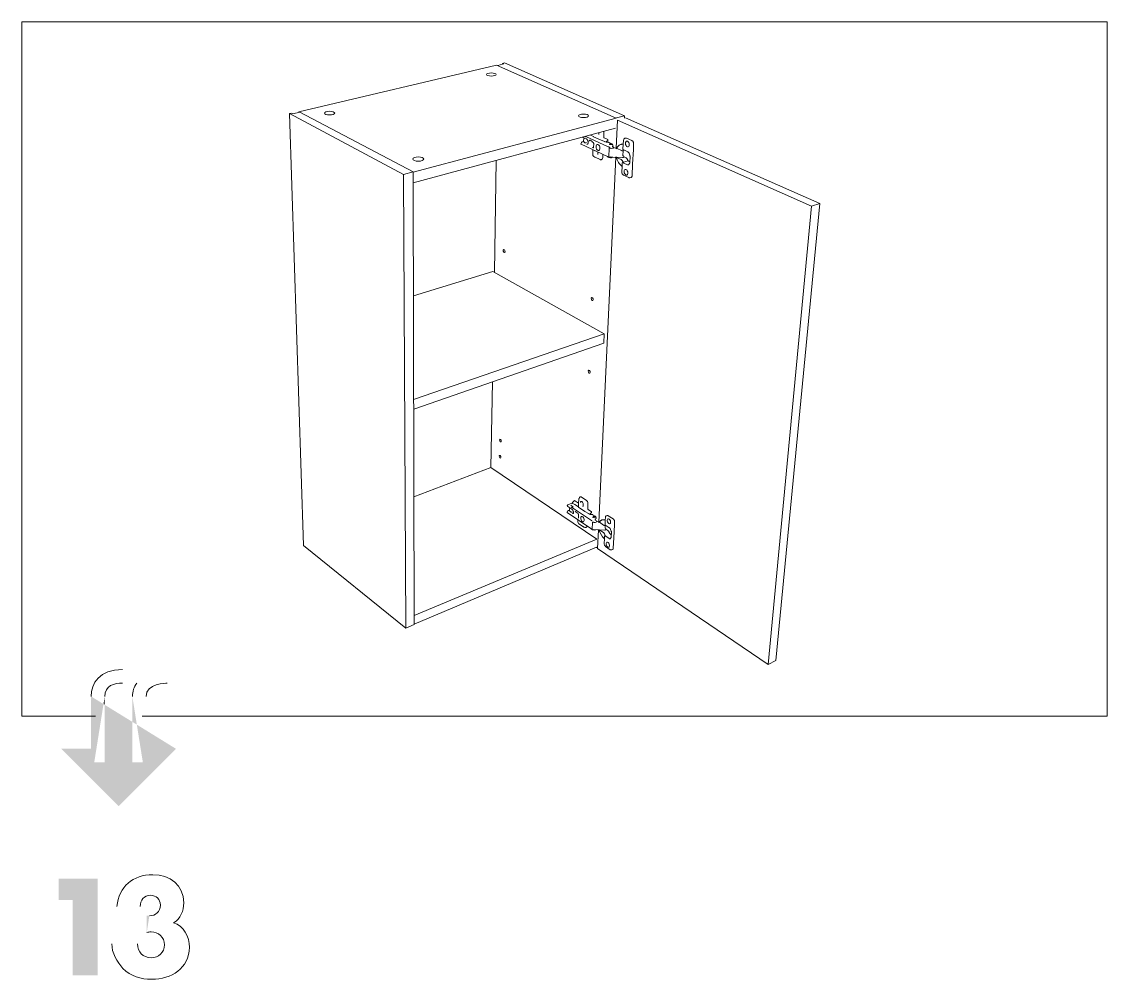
# Model space of a CAD drawing. Header units: metres. Extents: x -8.4 to 7.9, y -3.9 to 2.
# Drawn here: x 2.1245 to 2.5023, y -0.6614 to -0.3282 of the extents above; entities that cross this region are included whole.
import ezdxf

# ---------------------------------------------------------------- set-up
doc = ezdxf.new("R2010")
doc.units = ezdxf.units.M
doc.header["$MEASUREMENT"] = 0
doc.layers.add('PDF10_Geometry_Num_Penna__7', color=7, linetype='Continuous', lineweight=18)

msp = doc.modelspace()

# ---------------------------------------------------------------- hatches: boundary and pattern name
at = {"layer": 'PDF10_Geometry_Num_Penna__7', "linetype": 'Continuous', "lineweight": 18}
for points in [[(2.17507, -0.55358), (2.17508, -0.55835), (2.17509, -0.55358)], [(2.14862, -0.5812), (2.13822, -0.5812), (2.15819, -0.60117), (2.17817, -0.5812), (2.16456, -0.5728), (2.16666, -0.58596), (2.163, -0.58596), (2.163, -0.57183), (2.15338, -0.5659), (2.15338, -0.58596), (2.14973, -0.58596), (2.15296, -0.56564), (2.14862, -0.56296)], [(2.15338, -0.56296), (2.15296, -0.56564), (2.15338, -0.5659)], [(2.163, -0.56296), (2.163, -0.57183), (2.16456, -0.5728)], [(2.14219, -0.6338), (2.14219, -0.66007), (2.15095, -0.66007), (2.15095, -0.62638), (2.13736, -0.62638), (2.13736, -0.6338)], [(2.16891, -0.63929), (2.16801, -0.63929), (2.16801, -0.64515)]]:
    msp.add_hatch(color=7, dxfattribs=at).paths.add_polyline_path(points)

# ---------------------------------------------------------------- linework, layer by layer
at = {"layer": 'PDF10_Geometry_Num_Penna__7', "color": 7, "linetype": 'Continuous', "lineweight": 18, "flags": 128}
for points in [[(2.15022, -0.56986), (2.12449, -0.56986), (2.12449, -0.32818), (2.50232, -0.32818), (2.50232, -0.56986), (2.16639, -0.56986)], [(2.28977, -0.3433), (2.22092, -0.35954), (2.22092, -0.35972)], [(2.33138, -0.36172), (2.28977, -0.3433)], [(2.29017, -0.34348), (2.29018, -0.34338)], [(2.29018, -0.34337), (2.29179, -0.343)], [(2.29179, -0.34267), (2.29249, -0.34251)], [(2.29179, -0.34299), (2.29179, -0.34267)], [(2.29179, -0.34299), (2.29227, -0.34288)], [(2.29227, -0.34288), (2.2918, -0.34267)], [(2.33431, -0.36089), (2.29249, -0.34251)], [(2.21844, -0.35996), (2.21764, -0.36016)], [(2.21764, -0.36016), (2.25736, -0.38135)], [(2.22251, -0.51048), (2.21764, -0.36016)], [(2.2213, -0.35963), (2.21889, -0.3602), (2.21844, -0.35997)], [(2.22092, -0.35954), (2.22116, -0.35967)], [(2.2213, -0.35963), (2.26068, -0.38047), (2.26069, -0.38429)], [(2.26068, -0.38053), (2.33138, -0.36172)], [(2.33136, -0.37222), (2.33181, -0.36239)], [(2.33146, -0.36165), (2.33431, -0.36089)], [(2.33181, -0.36239), (2.39936, -0.39235)], [(2.33427, -0.36174), (2.33431, -0.36089)], [(2.33467, -0.36163), (2.40228, -0.3914)], [(2.26069, -0.38429), (2.33121, -0.36527)], [(2.32719, -0.3686), (2.32714, -0.36857), (2.32711, -0.36853), (2.32708, -0.36848), (2.32706, -0.36843), (2.32705, -0.36837), (2.32704, -0.36831), (2.32713, -0.36638)], [(2.31991, -0.36844), (2.31975, -0.36836)], [(2.32104, -0.36896), (2.31991, -0.36844)], [(2.32066, -0.36811), (2.32081, -0.36818)], [(2.32068, -0.36811), (2.32085, -0.36819)], [(2.32081, -0.36818), (2.32855, -0.37175)], [(2.32125, -0.36919), (2.32132, -0.36922), (2.32129, -0.36918), (2.32125, -0.36913), (2.32121, -0.36908), (2.32117, -0.36904), (2.32113, -0.36901), (2.3211, -0.36899), (2.32107, -0.36897), (2.32104, -0.36896)], [(2.32202, -0.36957), (2.32199, -0.3696), (2.32196, -0.36965), (2.32194, -0.36971), (2.32194, -0.36978)], [(2.32216, -0.36946), (2.32202, -0.36957)], [(2.32231, -0.36945), (2.32227, -0.36943), (2.32223, -0.36943), (2.32219, -0.36944), (2.32216, -0.36946)], [(2.32286, -0.3697), (2.32231, -0.36945)], [(2.32241, -0.36765), (2.32344, -0.36812), (2.32345, -0.36813), (2.32346, -0.36814)], [(2.32301, -0.36991), (2.32301, -0.3699), (2.32302, -0.36989), (2.32299, -0.36983), (2.32295, -0.36977), (2.32291, -0.36973), (2.32286, -0.3697)], [(2.32308, -0.37002), (2.32302, -0.36989)], [(2.32589, -0.3693), (2.32349, -0.36821)], [(2.3253, -0.36747), (2.32532, -0.36686)], [(2.32757, -0.36996), (2.32754, -0.36995), (2.32751, -0.36993), (2.32748, -0.36992), (2.32745, -0.36991), (2.32742, -0.36989), (2.32738, -0.36988), (2.32589, -0.3693)], [(2.32897, -0.37019), (2.32896, -0.37019), (2.32893, -0.37018), (2.3289, -0.37017), (2.32887, -0.37016), (2.32883, -0.37015), (2.3288, -0.37015), (2.32876, -0.37015)], [(2.33472, -0.36866), (2.33479, -0.36865), (2.33486, -0.36865), (2.33493, -0.36866), (2.33501, -0.36869), (2.33688, -0.36954)], [(2.33688, -0.36954), (2.33696, -0.36958), (2.33704, -0.36964), (2.33711, -0.36971), (2.33718, -0.3698), (2.33725, -0.36989), (2.33731, -0.37), (2.33736, -0.37011), (2.3374, -0.37023), (2.33743, -0.37035), (2.33745, -0.37047), (2.33746, -0.37059), (2.33746, -0.37071), (2.33737, -0.37268)], [(2.32306, -0.37199), (2.32329, -0.3721)], [(2.32321, -0.37434), (2.32328, -0.37269)], [(2.32329, -0.37209), (2.32334, -0.37211), (2.32339, -0.37211), (2.32344, -0.37209), (2.32347, -0.37206), (2.3235, -0.37201), (2.32352, -0.37194), (2.32353, -0.37187)], [(2.32353, -0.37187), (2.32358, -0.37062)], [(2.32421, -0.37312), (2.32415, -0.37312), (2.32409, -0.37311), (2.32404, -0.3731), (2.324, -0.37308)], [(2.32499, -0.37348), (2.32499, -0.37351), (2.325, -0.37353), (2.32502, -0.37355), (2.32505, -0.37357)], [(2.32501, -0.37443), (2.32505, -0.37357)], [(2.32917, -0.37192), (2.32885, -0.37177), (2.32878, -0.37175), (2.32871, -0.37174), (2.32864, -0.37175)], [(2.32883, -0.37525), (2.32896, -0.37218)], [(2.32904, -0.37199), (2.32901, -0.37203), (2.32898, -0.37208), (2.32897, -0.37213), (2.32896, -0.37218)], [(2.32943, -0.37226), (2.32938, -0.37225), (2.32935, -0.37223), (2.32931, -0.37222), (2.32928, -0.3722), (2.32925, -0.37218), (2.32921, -0.37217)], [(2.33006, -0.37155), (2.33022, -0.37135), (2.33025, -0.3713), (2.33027, -0.37125), (2.33028, -0.37121)], [(2.33042, -0.37203), (2.33043, -0.37186)], [(2.33137, -0.37223), (2.33132, -0.37219), (2.33126, -0.37216), (2.33121, -0.37214), (2.33043, -0.3719)], [(2.33137, -0.37223), (2.33147, -0.3723), (2.33152, -0.37234), (2.33158, -0.37237), (2.33164, -0.37239)], [(2.33307, -0.37087), (2.33322, -0.37083), (2.33337, -0.37081), (2.33352, -0.37081), (2.33368, -0.37082), (2.33384, -0.37084)], [(2.33329, -0.37303), (2.33334, -0.37305), (2.3334, -0.37307), (2.33345, -0.37308), (2.33353, -0.37309), (2.33361, -0.37308), (2.33368, -0.37307), (2.33374, -0.37305), (2.3338, -0.37302)], [(2.33384, -0.37302), (2.33375, -0.37485)], [(2.33384, -0.37084), (2.33376, -0.37257)], [(2.33401, -0.37282), (2.33397, -0.37282), (2.33393, -0.3728), (2.33389, -0.37277), (2.33385, -0.37273), (2.33383, -0.37269), (2.33381, -0.37264), (2.33378, -0.37261), (2.33376, -0.3726), (2.33376, -0.37257)], [(2.33401, -0.37282), (2.334, -0.37282), (2.33399, -0.37282), (2.33398, -0.37282), (2.33397, -0.37282), (2.33396, -0.37282), (2.33394, -0.37282), (2.33393, -0.37282), (2.33392, -0.37281), (2.33391, -0.37281), (2.33389, -0.3728), (2.33388, -0.3728), (2.33387, -0.37279), (2.33386, -0.37278), (2.33385, -0.37277), (2.33384, -0.37277), (2.33383, -0.37276), (2.33382, -0.37275), (2.33381, -0.37274), (2.3338, -0.37273), (2.3338, -0.37273), (2.33379, -0.37271), (2.33378, -0.3727), (2.33378, -0.37269), (2.33377, -0.37268), (2.33377, -0.37267), (2.33376, -0.37265), (2.33376, -0.37265), (2.33376, -0.37263), (2.33376, -0.37262), (2.33376, -0.37261), (2.33376, -0.37259), (2.33376, -0.37258)], [(2.3338, -0.37302), (2.3341, -0.37283)], [(2.33382, -0.37315), (2.33383, -0.37309), (2.33383, -0.37303)], [(2.33401, -0.37282), (2.33403, -0.37282), (2.33406, -0.37282), (2.33409, -0.37282), (2.33411, -0.37283), (2.33414, -0.37285), (2.33428, -0.37291)], [(2.33737, -0.37268), (2.3371, -0.37777)], [(2.28967, -0.37647), (2.289, -0.41534)], [(2.32536, -0.50234), (2.33122, -0.37535)], [(2.32586, -0.37618), (2.32585, -0.37617), (2.32584, -0.37614), (2.32555, -0.376)], [(2.32891, -0.37542), (2.3289, -0.37541), (2.32889, -0.37541), (2.32886, -0.37538), (2.32884, -0.37534), (2.32883, -0.3753), (2.32883, -0.37525)], [(2.33101, -0.37538), (2.32922, -0.37525)], [(2.33101, -0.37538), (2.33102, -0.37538), (2.33104, -0.37538), (2.33105, -0.37538), (2.33106, -0.37538), (2.33108, -0.37538), (2.33109, -0.37538), (2.3311, -0.37538), (2.33112, -0.37538), (2.33112, -0.37537), (2.33114, -0.37537), (2.33115, -0.37537), (2.33116, -0.37537), (2.33117, -0.37536), (2.33118, -0.37536), (2.33129, -0.37533)], [(2.33361, -0.37546), (2.33148, -0.37531), (2.33145, -0.37531), (2.33141, -0.37531), (2.33138, -0.37531), (2.33134, -0.37532), (2.33132, -0.37532), (2.33129, -0.37533)], [(2.3331, -0.37614), (2.33149, -0.37539), (2.3315, -0.37538), (2.33151, -0.37536), (2.33152, -0.37535), (2.33154, -0.37534), (2.33155, -0.37532), (2.33157, -0.37531)], [(2.33349, -0.37652), (2.33342, -0.37642), (2.33335, -0.37633), (2.33327, -0.37625), (2.33319, -0.37619), (2.3331, -0.37614)], [(2.33384, -0.37709), (2.33349, -0.37652)], [(2.33374, -0.37535), (2.33374, -0.37537), (2.33373, -0.37539), (2.33371, -0.37541), (2.33371, -0.37542), (2.33369, -0.37543), (2.33367, -0.37544)], [(2.33388, -0.37713), (2.3337, -0.37718), (2.33373, -0.37718), (2.33376, -0.37718), (2.3338, -0.3772), (2.33383, -0.37723)], [(2.33403, -0.37527), (2.33402, -0.3753), (2.334, -0.37534), (2.33395, -0.37537), (2.3339, -0.3754), (2.33383, -0.37542), (2.33375, -0.37544)], [(2.33376, -0.37485), (2.33384, -0.37488), (2.33391, -0.3749), (2.33397, -0.37494), (2.33401, -0.37497), (2.33403, -0.37501), (2.33404, -0.37505)], [(2.33401, -0.37737), (2.33395, -0.37733), (2.33389, -0.37728), (2.33383, -0.37723)], [(2.33558, -0.37655), (2.33398, -0.377), (2.33394, -0.37702), (2.3339, -0.37704), (2.33387, -0.37706), (2.33384, -0.37709)], [(2.33535, -0.37799), (2.33401, -0.37737)], [(2.33404, -0.37505), (2.33403, -0.37527)], [(2.33479, -0.37555), (2.33403, -0.3752)], [(2.33523, -0.37598), (2.33517, -0.37588), (2.3351, -0.37579), (2.33503, -0.37572), (2.33495, -0.37565), (2.33487, -0.3756), (2.33479, -0.37555)], [(2.33558, -0.37655), (2.33523, -0.37598)], [(2.33588, -0.37684), (2.33581, -0.3768), (2.33575, -0.37675), (2.33569, -0.37669), (2.33563, -0.37663), (2.33558, -0.37655)], [(2.33611, -0.37718), (2.33611, -0.37722), (2.3361, -0.37729), (2.33609, -0.37735), (2.33607, -0.37741), (2.33604, -0.37746), (2.33602, -0.37751), (2.336, -0.37755), (2.3357, -0.37794)], [(2.33612, -0.37695), (2.33588, -0.37684)], [(2.33612, -0.37459), (2.33614, -0.37465), (2.33617, -0.37473), (2.33618, -0.37481), (2.3362, -0.37489), (2.33621, -0.37496), (2.33621, -0.37504), (2.33621, -0.37512), (2.33611, -0.37718)], [(2.33711, -0.37777), (2.3369, -0.38176)], [(2.26068, -0.38047), (2.25736, -0.38135)], [(2.25736, -0.38135), (2.25817, -0.53924)], [(2.33346, -0.37857), (2.33337, -0.38048)], [(2.3357, -0.37794), (2.33567, -0.37796), (2.33566, -0.37798), (2.33563, -0.37799), (2.33561, -0.37801), (2.33559, -0.37801), (2.33554, -0.37803), (2.33547, -0.37803), (2.33541, -0.37801), (2.33535, -0.37799)], [(2.26069, -0.38429), (2.26113, -0.538), (2.25817, -0.53924), (2.22251, -0.51048)], [(2.33579, -0.38245), (2.33586, -0.38247), (2.33592, -0.38249), (2.33599, -0.3825), (2.33605, -0.3825), (2.33612, -0.3825), (2.33619, -0.38248), (2.33654, -0.38238)], [(2.3369, -0.38176), (2.3369, -0.38188), (2.33687, -0.38199), (2.33684, -0.38208), (2.3368, -0.38217), (2.33674, -0.38224), (2.33669, -0.3823), (2.33662, -0.38235), (2.33654, -0.38238)], [(2.39936, -0.39235), (2.38427, -0.55184)], [(2.40228, -0.3914), (2.38691, -0.55053)], [(2.40228, -0.3914), (2.39936, -0.39235)], [(2.28851, -0.41506), (2.2608, -0.42361)], [(2.32706, -0.44), (2.32721, -0.43681), (2.28851, -0.41506)], [(2.2609, -0.45964), (2.32721, -0.43681)], [(2.26092, -0.46301), (2.32706, -0.43999)], [(2.28834, -0.45346), (2.28782, -0.48333)], [(2.261, -0.49347), (2.28782, -0.48333)], [(2.28782, -0.48333), (2.32467, -0.5082)], [(2.3162, -0.49554), (2.3162, -0.4955), (2.31622, -0.49546), (2.31624, -0.49542), (2.31627, -0.49538), (2.3163, -0.49534), (2.3167, -0.49498), (2.3167, -0.49494)], [(2.31686, -0.49483), (2.31675, -0.49488)], [(2.31687, -0.49483), (2.31829, -0.49577), (2.31825, -0.49662)], [(2.31843, -0.49413), (2.31841, -0.49417), (2.31838, -0.49422), (2.31837, -0.49427), (2.31835, -0.49431), (2.31835, -0.49436), (2.31834, -0.49441), (2.31829, -0.49577)], [(2.31844, -0.49412), (2.31857, -0.49395)], [(2.31883, -0.49356), (2.31879, -0.49358), (2.31875, -0.49361), (2.31871, -0.49364), (2.31868, -0.49367), (2.31865, -0.49372), (2.31862, -0.49377), (2.3186, -0.49382), (2.31858, -0.49387), (2.31857, -0.49393), (2.31857, -0.49395), (2.3187, -0.49377)], [(2.31883, -0.49356), (2.31895, -0.49351)], [(2.31895, -0.49351), (2.31901, -0.49349), (2.31907, -0.49349), (2.31914, -0.49349), (2.31921, -0.49351), (2.31927, -0.49354), (2.31934, -0.49358)], [(2.31457, -0.49632), (2.31453, -0.49634), (2.31448, -0.49638), (2.31446, -0.49642), (2.31443, -0.49646), (2.31441, -0.49651), (2.3144, -0.49656)], [(2.31602, -0.49574), (2.31601, -0.49574), (2.31599, -0.49574), (2.31598, -0.49574), (2.316, -0.49574), (2.31457, -0.49632)], [(2.31556, -0.49646), (2.3163, -0.49695)], [(2.32281, -0.50181), (2.31581, -0.49715), (2.31586, -0.49718), (2.31593, -0.49719), (2.31599, -0.49721), (2.31607, -0.49721), (2.31613, -0.49721), (2.3162, -0.4972), (2.31626, -0.49718), (2.31631, -0.49716), (2.31635, -0.49713), (2.31637, -0.49709), (2.31637, -0.49706), (2.31636, -0.49702), (2.31634, -0.49698), (2.3163, -0.49695)], [(2.31611, -0.49872), (2.31592, -0.4988)], [(2.31701, -0.49623), (2.31602, -0.49574)], [(2.31613, -0.49579), (2.31616, -0.49575), (2.31618, -0.49571), (2.31619, -0.49567), (2.3162, -0.49563), (2.3162, -0.49554)], [(2.31701, -0.49623), (2.31823, -0.49704), (2.31823, -0.49705), (2.31824, -0.49705)], [(2.31766, -0.49893), (2.31717, -0.4986)], [(2.31729, -0.49872), (2.31719, -0.49865)], [(2.31825, -0.49662), (2.31825, -0.49668), (2.31826, -0.49672), (2.31826, -0.49677), (2.31827, -0.49682), (2.31828, -0.49687), (2.31829, -0.49693)], [(2.32043, -0.49859), (2.31827, -0.49715)], [(2.32195, -0.49945), (2.3219, -0.49942), (2.32187, -0.49939), (2.32183, -0.49937), (2.32179, -0.49935), (2.32175, -0.49932), (2.3217, -0.4993), (2.32043, -0.49859)], [(2.31436, -0.49901), (2.32257, -0.50453), (2.32255, -0.50451), (2.32253, -0.50447), (2.32253, -0.50442)], [(2.31592, -0.4988), (2.31587, -0.49882), (2.31582, -0.49883), (2.31579, -0.49883)], [(2.3165, -0.49933), (2.31645, -0.49934), (2.31638, -0.49934), (2.31632, -0.49933), (2.31625, -0.4993), (2.31618, -0.49926)], [(2.3178, -0.49914), (2.31782, -0.49913), (2.31779, -0.49906), (2.31775, -0.49901), (2.31771, -0.49897), (2.31766, -0.49893)], [(2.31787, -0.49924), (2.31782, -0.49913)], [(2.31792, -0.49931), (2.31813, -0.49945), (2.31813, -0.49947), (2.31814, -0.49949), (2.31815, -0.4995)], [(2.31813, -0.49945), (2.31817, -0.49948), (2.31822, -0.49953), (2.31825, -0.49959), (2.31829, -0.49966), (2.31831, -0.49972), (2.31832, -0.49979), (2.31832, -0.49986), (2.3183, -0.49984), (2.3183, -0.49982)], [(2.31832, -0.49986), (2.31828, -0.50089), (2.31826, -0.50087), (2.31825, -0.50086)], [(2.32221, -0.49958), (2.32224, -0.49959), (2.32226, -0.49959), (2.3223, -0.4996), (2.32233, -0.49961), (2.32236, -0.49961)], [(2.32231, -0.4996), (2.32232, -0.49956), (2.32232, -0.49952), (2.32232, -0.49944)], [(2.32283, -0.49878), (2.32282, -0.49898), (2.32232, -0.49944)], [(2.32307, -0.5019), (2.32302, -0.50187), (2.32297, -0.50185), (2.32292, -0.50183), (2.32287, -0.50183)], [(2.32322, -0.49974), (2.32321, -0.49974), (2.32318, -0.49972), (2.32316, -0.49971), (2.32312, -0.4997), (2.32309, -0.49969), (2.32306, -0.49968), (2.32302, -0.49968)], [(2.32317, -0.50232), (2.32306, -0.50487), (2.32308, -0.50488), (2.32311, -0.50488), (2.32314, -0.50488)], [(2.3236, -0.50242), (2.32356, -0.5024), (2.32353, -0.50238), (2.32349, -0.50236), (2.32347, -0.50235), (2.32344, -0.50233), (2.32341, -0.50231)], [(2.3241, -0.50155), (2.32412, -0.50158), (2.32415, -0.5016), (2.32418, -0.50162), (2.32422, -0.50164), (2.32425, -0.50166)], [(2.32418, -0.50142), (2.32433, -0.50116), (2.32436, -0.50109), (2.32438, -0.50103), (2.32439, -0.50097)], [(2.32439, -0.50097), (2.3244, -0.50083)], [(2.32537, -0.50235), (2.32532, -0.50231), (2.32527, -0.50228), (2.32521, -0.50225), (2.32451, -0.50194)], [(2.32545, -0.50243), (2.32537, -0.50235)], [(2.32551, -0.50247), (2.32558, -0.50232), (2.32566, -0.50219), (2.32574, -0.50207), (2.32583, -0.50196), (2.32593, -0.50186), (2.32604, -0.50178), (2.32616, -0.50171), (2.32628, -0.50165)], [(2.32555, -0.50249), (2.32557, -0.50243), (2.32561, -0.50237)], [(2.32566, -0.50245), (2.3259, -0.5026)], [(2.32628, -0.50165), (2.32644, -0.50158)], [(2.32644, -0.50158), (2.32657, -0.50154), (2.3267, -0.5015), (2.32684, -0.50149), (2.32698, -0.50149), (2.32713, -0.5015), (2.32728, -0.50153), (2.32743, -0.50157), (2.32758, -0.50163)], [(2.32758, -0.50162), (2.32751, -0.50324)], [(2.32758, -0.50163), (2.32763, -0.50066), (2.32763, -0.50069), (2.32765, -0.50072), (2.32768, -0.50075)], [(2.32826, -0.50002), (2.32833, -0.5), (2.3284, -0.5), (2.32847, -0.50001), (2.32855, -0.50004), (2.32863, -0.50008), (2.33031, -0.50119)], [(2.33031, -0.50119), (2.33039, -0.50125), (2.33046, -0.50131), (2.33053, -0.50139), (2.33059, -0.50147), (2.33065, -0.50157), (2.3307, -0.50167), (2.33075, -0.50177), (2.33079, -0.50188), (2.33081, -0.50199), (2.33083, -0.50209), (2.33084, -0.5022), (2.33084, -0.5023), (2.33079, -0.50332)], [(2.31995, -0.50386), (2.31995, -0.5039), (2.31997, -0.50394), (2.31999, -0.50396)], [(2.31999, -0.50396), (2.32001, -0.50398), (2.32004, -0.504), (2.32007, -0.50401), (2.3201, -0.50402), (2.32014, -0.50403), (2.32017, -0.50404), (2.3204, -0.50407)], [(2.32043, -0.5041), (2.32046, -0.50411), (2.32049, -0.50414), (2.32056, -0.50416), (2.32062, -0.50418), (2.32068, -0.5042), (2.32074, -0.5042), (2.3208, -0.50418), (2.32085, -0.50417), (2.32097, -0.50412)], [(2.32097, -0.50412), (2.32103, -0.50408), (2.32108, -0.50404), (2.32113, -0.50398), (2.32116, -0.50391), (2.32119, -0.50383), (2.32121, -0.50374), (2.32122, -0.50365), (2.32122, -0.50362)], [(2.32253, -0.50442), (2.32258, -0.50446), (2.32262, -0.5045), (2.32266, -0.50455), (2.32265, -0.50458), (2.32264, -0.50459), (2.32265, -0.50461)], [(2.32265, -0.50461), (2.32264, -0.50459), (2.32262, -0.50458), (2.32261, -0.50456), (2.3226, -0.50455), (2.32259, -0.50454), (2.32258, -0.50453)], [(2.32265, -0.50461), (2.32267, -0.50464), (2.32269, -0.50467), (2.32273, -0.5047), (2.32276, -0.50474), (2.3228, -0.50478), (2.32284, -0.5048), (2.32281, -0.50478), (2.3228, -0.50474), (2.32279, -0.50469)], [(2.32279, -0.50469), (2.32275, -0.50465), (2.3227, -0.50461), (2.32266, -0.50456)], [(2.32284, -0.5048), (2.3231, -0.50498), (2.32308, -0.50495), (2.32307, -0.50492), (2.32306, -0.50487)], [(2.32314, -0.50488), (2.32314, -0.50491), (2.32315, -0.50494), (2.32318, -0.50496), (2.32316, -0.50498), (2.32314, -0.50499), (2.32312, -0.50499)], [(2.32504, -0.50504), (2.32353, -0.5049)], [(2.32493, -0.5115), (2.32523, -0.50502)], [(2.32504, -0.50504), (2.32505, -0.50504), (2.32506, -0.50504), (2.32508, -0.50504), (2.32509, -0.50504), (2.3251, -0.50504), (2.32512, -0.50504), (2.32513, -0.50504), (2.32514, -0.50504), (2.32515, -0.50504), (2.32517, -0.50503), (2.32518, -0.50503), (2.32528, -0.505)], [(2.3274, -0.50517), (2.32547, -0.50499), (2.32544, -0.50499), (2.3254, -0.50499), (2.32537, -0.50499), (2.32534, -0.50499), (2.32531, -0.505), (2.32528, -0.505)], [(2.32601, -0.50268), (2.3259, -0.5026), (2.32584, -0.50262)], [(2.32601, -0.50268), (2.32702, -0.50335)], [(2.32764, -0.50345), (2.32755, -0.50348), (2.32748, -0.50349), (2.32742, -0.5035), (2.32735, -0.50349), (2.32729, -0.50348), (2.32722, -0.50346), (2.32715, -0.50343), (2.32708, -0.50339)], [(2.3275, -0.50513), (2.32748, -0.50515), (2.32746, -0.50516), (2.32743, -0.50517), (2.32741, -0.50517)], [(2.3277, -0.50347), (2.32765, -0.50345), (2.32762, -0.50343), (2.32759, -0.5034), (2.32757, -0.50336), (2.32756, -0.50332), (2.32753, -0.50329), (2.32751, -0.50327), (2.32751, -0.50324)], [(2.3277, -0.50347), (2.32769, -0.50347), (2.32767, -0.50346), (2.32766, -0.50345), (2.32765, -0.50345), (2.32764, -0.50345), (2.32763, -0.50345), (2.32762, -0.50344), (2.3276, -0.50343), (2.32759, -0.50342), (2.32758, -0.50341), (2.32757, -0.50341), (2.32756, -0.5034), (2.32755, -0.50338), (2.32755, -0.50337), (2.32754, -0.50336), (2.32753, -0.50335), (2.32753, -0.50334), (2.32752, -0.50333), (2.32752, -0.50332), (2.32751, -0.50331), (2.32751, -0.50329), (2.32751, -0.50328), (2.32751, -0.50327), (2.32751, -0.50325), (2.32751, -0.50324)], [(2.3278, -0.50489), (2.32779, -0.50494), (2.32776, -0.50498), (2.32772, -0.50502), (2.32767, -0.50506), (2.32761, -0.5051), (2.32754, -0.50512)], [(2.32759, -0.50347), (2.32755, -0.50445)], [(2.32756, -0.50445), (2.32763, -0.50448), (2.32769, -0.50452), (2.32774, -0.50456), (2.32778, -0.50461), (2.3278, -0.50466), (2.32781, -0.50471)], [(2.32781, -0.50471), (2.3278, -0.50489)], [(2.32849, -0.50524), (2.3278, -0.50478)], [(2.32888, -0.50568), (2.32882, -0.50559), (2.32876, -0.5055), (2.32869, -0.50542), (2.32863, -0.50535), (2.32856, -0.50529), (2.32849, -0.50523)], [(2.3292, -0.50624), (2.32888, -0.50568)], [(2.32947, -0.50654), (2.32941, -0.5065), (2.32935, -0.50644), (2.3293, -0.50638), (2.32924, -0.50631), (2.3292, -0.50624)], [(2.32964, -0.50544), (2.32966, -0.50544), (2.32968, -0.50543), (2.32971, -0.50554), (2.32975, -0.50566), (2.32977, -0.50577), (2.32977, -0.50587), (2.32977, -0.50598)], [(2.33079, -0.50332), (2.33057, -0.50775)], [(2.32467, -0.5082), (2.26112, -0.53482)], [(2.32761, -0.50693), (2.32729, -0.50638)], [(2.32761, -0.50697), (2.32744, -0.50704), (2.32748, -0.50703), (2.32752, -0.50704), (2.32755, -0.50707), (2.32759, -0.5071)], [(2.32776, -0.50726), (2.3277, -0.50722), (2.32765, -0.50717), (2.32759, -0.5071)], [(2.32896, -0.50807), (2.32776, -0.50726)], [(2.32929, -0.5081), (2.32929, -0.50811), (2.32927, -0.50812), (2.32926, -0.50812), (2.32921, -0.50814), (2.32915, -0.50814), (2.32909, -0.50813), (2.32903, -0.50811), (2.32896, -0.50807)], [(2.32964, -0.5076), (2.32964, -0.50764), (2.32963, -0.50767), (2.32962, -0.50772), (2.32961, -0.50777), (2.32959, -0.5078), (2.32958, -0.50783), (2.32956, -0.50784), (2.32929, -0.5081)], [(2.32968, -0.50669), (2.32947, -0.50654)], [(2.33056, -0.50775), (2.33038, -0.51143)], [(2.32453, -0.51106), (2.26113, -0.53782)], [(2.32445, -0.5111), (2.3246, -0.5112)], [(2.3246, -0.5112), (2.32495, -0.51105)], [(2.38427, -0.55184), (2.32493, -0.5115)], [(2.33038, -0.51143), (2.33037, -0.51152), (2.33035, -0.5116), (2.33033, -0.51167), (2.3303, -0.51173), (2.33026, -0.51178), (2.33021, -0.51182), (2.33016, -0.51185)], [(2.38691, -0.55053), (2.38427, -0.55184)]]:
    msp.add_lwpolyline(points, dxfattribs=at)
for points in [[(2.31914, -0.37064), (2.31913, -0.37063), (2.31913, -0.37066), (2.31913, -0.37069), (2.31914, -0.37072), (2.31916, -0.37074), (2.31917, -0.37077), (2.3192, -0.37078), (2.31922, -0.3708), (2.31918, -0.37077), (2.31916, -0.37074), (2.31914, -0.37069), (2.31914, -0.37064, -0.289672), (2.3196, -0.36997), (2.31987, -0.3699), (2.31986, -0.3699)], [(2.32103, -0.37025), (2.32081, -0.37031), (2.32076, -0.37032), (2.3207, -0.37033), (2.32065, -0.37032), (2.32059, -0.37032), (2.32053, -0.3703), (2.32048, -0.37028), (2.32042, -0.37024), (2.32037, -0.37021), (2.32032, -0.37016), (2.32026, -0.37011), (2.32021, -0.37004), (2.32017, -0.36997), (2.32012, -0.3699), (2.32009, -0.36982), (2.32005, -0.36973), (2.32005, -0.36972, -0.172937), (2.32008, -0.36902), (2.32009, -0.369), (2.32013, -0.36893), (2.32018, -0.36887), (2.32023, -0.36882), (2.32028, -0.36878), (2.32034, -0.36876), (2.3204, -0.36873)], [(2.32132, -0.36922), (2.32134, -0.36925), (2.32138, -0.36931), (2.32142, -0.36938), (2.32146, -0.36946), (2.32149, -0.36954), (2.32152, -0.36962), (2.32155, -0.36971), (2.32157, -0.36979), (2.32159, -0.36988), (2.32161, -0.36997), (2.32162, -0.37005), (2.32162, -0.37013), (2.32163, -0.37017, -0.203961), (2.32147, -0.37074), (2.32141, -0.37076), (2.32134, -0.37075), (2.32127, -0.37074), (2.3212, -0.37071)], [(2.32337, -0.37019), (2.32342, -0.37022), (2.32347, -0.37027), (2.32351, -0.37032), (2.32354, -0.37039), (2.32357, -0.37047), (2.32358, -0.37054), (2.32358, -0.37062), (2.32356, -0.37061), (2.32355, -0.37059, 0.283254), (2.32341, -0.37027), (2.32339, -0.37025), (2.32337, -0.37022), (2.32337, -0.37019), (2.32314, -0.37008), (2.32311, -0.37006), (2.3231, -0.37005), (2.32308, -0.37002), (2.32306, -0.37003)], [(2.33028, -0.37121), (2.33028, -0.37104, 0.280902), (2.32987, -0.37062), (2.32895, -0.37019), (2.32889, -0.37018), (2.32883, -0.37016), (2.32876, -0.37015), (2.32803, -0.37009), (2.32796, -0.37009), (2.32789, -0.37008), (2.32783, -0.37006), (2.32785, -0.37006), (2.32789, -0.37007), (2.32792, -0.37008), (2.32795, -0.37008), (2.32799, -0.37009), (2.32798, -0.37009), (2.32798, -0.37005), (2.32799, -0.37002), (2.32799, -0.36992), (2.32853, -0.36947), (2.32854, -0.36922), (2.32719, -0.3686)], [(2.33384, -0.37084), (2.3339, -0.36946, -0.318398), (2.33436, -0.36876), (2.33472, -0.36866)], [(2.31922, -0.3708), (2.32832, -0.37503), (2.32833, -0.37504), (2.32834, -0.37505), (2.32835, -0.37506), (2.32837, -0.37507), (2.32838, -0.37509), (2.32841, -0.37513), (2.32845, -0.37517), (2.32849, -0.3752), (2.32853, -0.37523), (2.32857, -0.37526), (2.32861, -0.37528), (2.32891, -0.37542), (2.32893, -0.37543), (2.32895, -0.37543), (2.32897, -0.37544), (2.32899, -0.37544), (2.329, -0.37544), (2.32902, -0.37544), (2.32902, -0.37542), (2.32902, -0.3754), (2.32907, -0.3754), (2.3291, -0.37541), (2.32911, -0.37543), (2.32911, -0.37544), (2.32913, -0.37545, 0.231407), (2.33025, -0.37532)], [(2.33307, -0.37087), (2.33289, -0.37092, 0.246526), (2.33158, -0.37236), (2.3316, -0.37229), (2.33164, -0.37221), (2.33165, -0.37223), (2.33166, -0.37225), (2.33167, -0.37227), (2.33168, -0.37229), (2.3317, -0.3723), (2.33172, -0.37231), (2.33319, -0.37298), (2.33329, -0.37303)], [(2.33612, -0.37459), (2.33591, -0.37391), (2.33589, -0.37392), (2.33588, -0.37394), (2.33587, -0.37395, 0.184799), (2.33548, -0.37346), (2.33525, -0.37335), (2.33427, -0.37291)], [(2.32327, -0.37439), (2.32324, -0.37438), (2.32322, -0.37435), (2.32321, -0.37434, 0.286907), (2.32362, -0.37511), (2.32396, -0.37527)], [(2.32407, -0.37534), (2.32586, -0.37618), (2.32593, -0.37621), (2.32599, -0.37622), (2.32604, -0.37623), (2.3261, -0.37623), (2.32615, -0.37623), (2.3262, -0.37622), (2.32634, -0.37618, 0.305314), (2.32673, -0.37548), (2.32678, -0.37432)], [(2.33149, -0.37539), (2.33148, -0.37535), (2.33147, -0.37531, 0.187901), (2.33346, -0.37857), (2.33352, -0.37739), (2.33352, -0.37738), (2.33353, -0.37737), (2.33353, -0.37736), (2.33353, -0.37735), (2.33353, -0.37734), (2.33354, -0.37732), (2.33354, -0.37731), (2.33355, -0.3773), (2.33355, -0.37729), (2.33356, -0.37728), (2.33356, -0.37727), (2.33357, -0.37726), (2.33358, -0.37725), (2.33358, -0.37724), (2.33359, -0.37724), (2.3336, -0.37723), (2.33361, -0.37722), (2.33362, -0.37722), (2.33363, -0.37721), (2.33364, -0.3772), (2.33365, -0.37719), (2.33367, -0.37719), (2.33367, -0.37718), (2.33369, -0.37718)], [(2.33343, -0.38053), (2.3334, -0.38052), (2.33338, -0.38049), (2.33337, -0.38048, 0.282892), (2.33394, -0.38157), (2.33579, -0.38245)], [(2.32283, -0.49878), (2.3216, -0.49796), (2.32157, -0.49793), (2.32154, -0.49789), (2.32151, -0.49785), (2.32149, -0.49779), (2.32148, -0.49774), (2.32147, -0.49769), (2.32155, -0.49588, 0.232042), (2.32097, -0.49465), (2.31934, -0.49358)], [(2.31431, -0.49891), (2.3143, -0.4989), (2.3143, -0.49892), (2.31431, -0.49894), (2.31432, -0.49897), (2.31433, -0.49898), (2.31434, -0.499), (2.31436, -0.49901), (2.31433, -0.49899), (2.31432, -0.49895), (2.31431, -0.49891, -0.260956), (2.31474, -0.49829), (2.31498, -0.49819), (2.31518, -0.49833)], [(2.3165, -0.49934), (2.31651, -0.49933), (2.31651, -0.49931), (2.31653, -0.49929), (2.31654, -0.49925), (2.31654, -0.49921), (2.31655, -0.49916), (2.31655, -0.49911), (2.31656, -0.49905), (2.31655, -0.49898), (2.31655, -0.49892), (2.31654, -0.49884), (2.31652, -0.49876), (2.3165, -0.49868), (2.31647, -0.4986), (2.31645, -0.49851), (2.31645, -0.49849, 0.139491), (2.31596, -0.49781), (2.31452, -0.49684)], [(2.31579, -0.49883), (2.31577, -0.49884), (2.31572, -0.49883), (2.31568, -0.49882), (2.31563, -0.49881), (2.31558, -0.49879), (2.31553, -0.49876), (2.31548, -0.49873), (2.31543, -0.49868), (2.31538, -0.49864), (2.31533, -0.49858), (2.31528, -0.49851), (2.31526, -0.49847), (2.31524, -0.49844), (2.3152, -0.49837), (2.31517, -0.4983), (2.31514, -0.49822), (2.31514, -0.49821, -0.203528), (2.31516, -0.49761), (2.31518, -0.49758), (2.31522, -0.49753), (2.31526, -0.49749), (2.31531, -0.49745), (2.31536, -0.49743)], [(2.31984, -0.4968), (2.31984, -0.49682), (2.31986, -0.49685), (2.31989, -0.49687), (2.31992, -0.49615, 0.239507), (2.31947, -0.4952)], [(2.31999, -0.50396), (2.31837, -0.50288), (2.31834, -0.50285), (2.31833, -0.50281), (2.31833, -0.50277, -0.236384), (2.31808, -0.50223), (2.31805, -0.50221), (2.31803, -0.50219), (2.31803, -0.50216), (2.31806, -0.5015)], [(2.32433, -0.50116), (2.32434, -0.50102), (2.32437, -0.50096), (2.32439, -0.5009), (2.3244, -0.50083, 0.246), (2.32403, -0.5003), (2.32319, -0.49974), (2.32314, -0.49972), (2.32309, -0.4997), (2.32302, -0.49969), (2.32236, -0.49962), (2.3223, -0.49961), (2.32224, -0.49959), (2.32218, -0.49958), (2.3222, -0.49957), (2.32219, -0.49958), (2.32216, -0.49959), (2.32216, -0.4995)], [(2.32451, -0.50211), (2.32451, -0.50198, 0.301597), (2.32425, -0.50166), (2.32424, -0.50167), (2.32419, -0.50164), (2.32415, -0.50162), (2.3241, -0.50158), (2.32407, -0.50154), (2.32404, -0.5015), (2.32405, -0.5015), (2.32407, -0.50151), (2.32408, -0.50152), (2.32408, -0.50151), (2.32407, -0.5015), (2.32407, -0.50148), (2.32407, -0.50146), (2.32407, -0.50145), (2.32408, -0.50143), (2.32408, -0.50152), (2.3241, -0.50155), (2.32413, -0.50151), (2.32415, -0.50147), (2.32418, -0.50142)], [(2.32763, -0.50066, -0.284824), (2.32793, -0.50015), (2.32826, -0.50002)], [(2.3231, -0.50498), (2.32311, -0.50498), (2.32314, -0.505), (2.32315, -0.505), (2.32318, -0.505), (2.3232, -0.50501), (2.32322, -0.50501), (2.32324, -0.50501), (2.32324, -0.50499), (2.32328, -0.50499), (2.32332, -0.505), (2.32332, -0.50502), (2.32333, -0.50503, 0.249316), (2.32427, -0.50497)], [(2.32729, -0.50638), (2.32723, -0.50627), (2.32716, -0.50618), (2.32709, -0.5061), (2.32702, -0.50603), (2.32694, -0.50597), (2.32548, -0.505), (2.32549, -0.50499, 0.151199), (2.32727, -0.50809), (2.32731, -0.50723), (2.32731, -0.50722), (2.32732, -0.50721), (2.32732, -0.50719), (2.32732, -0.50718), (2.32732, -0.50717), (2.32733, -0.50716), (2.32733, -0.50715), (2.32734, -0.50714), (2.32734, -0.50712), (2.32735, -0.50711), (2.32736, -0.5071), (2.32737, -0.5071), (2.32738, -0.50709), (2.32738, -0.50708), (2.32739, -0.50707), (2.3274, -0.50707), (2.32741, -0.50706), (2.32742, -0.50705), (2.32743, -0.50705), (2.32744, -0.50704)], [(2.32964, -0.5076), (2.32972, -0.5059), (2.32972, -0.50584), (2.32972, -0.50578), (2.32971, -0.50571), (2.3297, -0.50565), (2.32969, -0.50558), (2.32967, -0.50551), (2.32964, -0.50544), (2.32945, -0.50484), (2.32943, -0.50484), (2.32941, -0.50485, 0.146408), (2.32904, -0.50432), (2.32886, -0.5042), (2.32783, -0.50352), (2.3278, -0.50351), (2.32777, -0.50349), (2.32776, -0.50349)], [(2.32935, -0.51192), (2.32768, -0.51079), (2.32765, -0.51076), (2.32764, -0.51073), (2.32764, -0.51068, -0.227237), (2.32724, -0.50986), (2.32722, -0.50983), (2.3272, -0.50981), (2.32719, -0.50978), (2.32727, -0.50809)], [(2.32931, -0.51181), (2.32931, -0.51186), (2.32932, -0.51189), (2.32935, -0.51192, 0.268293), (2.32983, -0.51199), (2.33016, -0.51185)]]:
    msp.add_lwpolyline(points, format="xyb", dxfattribs=at)
for points in [[(2.31958, -0.36997), (2.3196, -0.36997)], [(2.32056, -0.36874), (2.32051, -0.36873), (2.32045, -0.36873), (2.3204, -0.36874)], [(2.32085, -0.36819), (2.32083, -0.36818)], [(2.3229, -0.36978), (2.32288, -0.36976), (2.32286, -0.36974)], [(2.32342, -0.36811), (2.32343, -0.36811)], [(2.32345, -0.3682), (2.32347, -0.3682)], [(2.32346, -0.36814), (2.32349, -0.36821)], [(2.32527, -0.36696), (2.32524, -0.36692)], [(2.32895, -0.37019), (2.32896, -0.37019)], [(2.323, -0.372), (2.32302, -0.37198), (2.32304, -0.37198)], [(2.324, -0.37308), (2.324, -0.37307), (2.324, -0.37305), (2.324, -0.37303)], [(2.32505, -0.37351), (2.32505, -0.37352), (2.32505, -0.37354), (2.32505, -0.37356)], [(2.32855, -0.37175), (2.32859, -0.37175)], [(2.32862, -0.37176), (2.32863, -0.37175)], [(2.32896, -0.37218), (2.32899, -0.37218), (2.32902, -0.37219)], [(2.32985, -0.37093), (2.32977, -0.37095), (2.32969, -0.37096), (2.3296, -0.37096), (2.3295, -0.37096), (2.32941, -0.37095), (2.32933, -0.37093), (2.32925, -0.37091), (2.32918, -0.37089), (2.32913, -0.37086), (2.32909, -0.37083), (2.32907, -0.37079), (2.32907, -0.37076), (2.32909, -0.37073), (2.32912, -0.3707), (2.32917, -0.37067), (2.32923, -0.37065), (2.32931, -0.37063), (2.3294, -0.37062), (2.32948, -0.37062), (2.32958, -0.37062), (2.32967, -0.37063), (2.32975, -0.37065), (2.32983, -0.37067), (2.32989, -0.37069), (2.32995, -0.37072), (2.32998, -0.37075), (2.33001, -0.37079), (2.33001, -0.37082), (2.32999, -0.37085), (2.32996, -0.37088), (2.32991, -0.37091)], [(2.32918, -0.37216), (2.32913, -0.37216)], [(2.32925, -0.37218), (2.32922, -0.37217)], [(2.32989, -0.37062), (2.32989, -0.37061)], [(2.33004, -0.37157), (2.33007, -0.37158), (2.33011, -0.37159)], [(2.33006, -0.37155), (2.33005, -0.37156)], [(2.33012, -0.37161), (2.33007, -0.37159)], [(2.32396, -0.37528), (2.32401, -0.37531), (2.32407, -0.37534), (2.32406, -0.37533)], [(2.32495, -0.37438), (2.32496, -0.3744), (2.32498, -0.37441)], [(2.32548, -0.37598), (2.32546, -0.37598), (2.32545, -0.37597), (2.32544, -0.37596), (2.32542, -0.37596)], [(2.32838, -0.37499), (2.32837, -0.37503), (2.32837, -0.37506)], [(2.32895, -0.37537), (2.32894, -0.37539), (2.32892, -0.3754), (2.3289, -0.37541)], [(2.32902, -0.3754), (2.32901, -0.3754), (2.329, -0.3754), (2.32898, -0.3754), (2.32897, -0.37539), (2.32897, -0.37538)], [(2.32922, -0.37525), (2.32924, -0.37525), (2.32925, -0.37525), (2.32927, -0.37526), (2.32928, -0.37526)], [(2.33367, -0.37544), (2.33367, -0.37545), (2.33365, -0.37546), (2.33363, -0.37546)], [(2.33375, -0.37544), (2.33374, -0.37544), (2.33372, -0.37544), (2.33371, -0.37544), (2.33369, -0.37544)], [(2.33375, -0.37533), (2.33375, -0.37534)], [(2.33386, -0.37713), (2.33385, -0.37711)], [(2.33617, -0.37455), (2.33614, -0.37457), (2.33613, -0.37458)], [(2.31675, -0.49488), (2.31672, -0.49489), (2.31671, -0.49491)], [(2.31839, -0.49448), (2.31837, -0.49446), (2.31835, -0.49443)], [(2.31439, -0.49654), (2.31439, -0.4966), (2.3144, -0.49665), (2.31441, -0.49669), (2.31442, -0.49672), (2.31444, -0.49676), (2.31446, -0.49679), (2.31449, -0.49682), (2.31452, -0.49684), (2.31447, -0.4968), (2.31444, -0.49676), (2.31441, -0.4967), (2.3144, -0.49663)], [(2.31472, -0.49829), (2.31472, -0.49828)], [(2.3151, -0.49778), (2.31509, -0.49778)], [(2.31536, -0.49743), (2.31539, -0.49742), (2.31537, -0.49743)], [(2.31587, -0.49715), (2.31584, -0.49714)], [(2.316, -0.49574), (2.31601, -0.49574)], [(2.3164, -0.49858), (2.31641, -0.49855), (2.31641, -0.49852)], [(2.31641, -0.49861), (2.31643, -0.49862), (2.31646, -0.49863)], [(2.31699, -0.49623), (2.317, -0.49623)], [(2.31717, -0.4986), (2.31717, -0.49862), (2.31718, -0.49864)], [(2.31819, -0.49703), (2.31821, -0.49703)], [(2.31823, -0.49714), (2.31824, -0.49714)], [(2.31824, -0.49705), (2.31827, -0.49715)], [(2.31992, -0.49615), (2.31989, -0.49613), (2.31988, -0.4961)], [(2.32041, -0.49859), (2.32042, -0.49859)], [(2.31648, -0.49878), (2.3165, -0.4988)], [(2.31769, -0.49899), (2.31768, -0.49897), (2.31767, -0.49896)], [(2.31792, -0.49931), (2.3179, -0.49929), (2.31788, -0.49927)], [(2.31794, -0.49936), (2.31793, -0.49935), (2.31792, -0.49933)], [(2.31823, -0.50087), (2.31824, -0.50088)], [(2.3183, -0.49982), (2.3183, -0.49979), (2.31829, -0.49976)], [(2.32281, -0.50181), (2.32284, -0.50183)], [(2.32317, -0.50232), (2.32319, -0.50233), (2.32322, -0.50234)], [(2.32319, -0.49974), (2.32321, -0.49974)], [(2.32337, -0.5023), (2.32333, -0.5023)], [(2.32344, -0.50232), (2.32341, -0.50231)], [(2.32406, -0.5003), (2.32404, -0.50029)], [(2.32561, -0.50237), (2.32561, -0.50238), (2.32562, -0.5024), (2.32563, -0.50241), (2.32564, -0.50242), (2.32565, -0.50244)], [(2.32324, -0.50499), (2.32323, -0.50498), (2.32321, -0.50498), (2.32319, -0.50498), (2.32319, -0.50497)], [(2.32333, -0.50503), (2.32332, -0.50502), (2.3233, -0.50502), (2.32329, -0.50501), (2.32327, -0.50501), (2.32326, -0.50501)], [(2.32706, -0.50333), (2.32706, -0.50336), (2.32707, -0.50337)], [(2.32753, -0.50504), (2.32753, -0.50506), (2.32753, -0.50508), (2.32752, -0.5051), (2.32751, -0.50511)], [(2.32754, -0.50512), (2.32752, -0.50512), (2.32751, -0.50512)], [(2.32776, -0.50348), (2.32775, -0.50348), (2.32773, -0.50347), (2.32771, -0.50347)], [(2.32977, -0.50598), (2.32975, -0.50595), (2.32973, -0.50592)], [(2.32737, -0.50731), (2.32734, -0.50728), (2.32732, -0.50726)], [(2.32763, -0.50697), (2.32762, -0.50695)], [(2.32969, -0.50768), (2.32966, -0.50766), (2.32964, -0.50763)]]:
    msp.add_lwpolyline(points, close=True, dxfattribs=at)
at = {"layer": 'PDF10_Geometry_Num_Penna__7', "color": 7, "linetype": 'Continuous', "lineweight": 18}
for centre, major_axis, ratio in [((2.33529, -0.37075), (-0.000257, 0.000978), 0.626847), ((2.32506, -0.37194), (-0.00027, 0.00102), 0.612552), ((2.33481, -0.38057), (-0.000274, 0.000969), 0.620544), ((2.2924, -0.40794), (-0.000153, 0.000509), 0.562732), ((2.32307, -0.42471), (-0.000173, 0.000532), 0.592025), ((2.32201, -0.45), (-0.000188, 0.000515), 0.58134), ((2.2911, -0.47395), (-0.000173, 0.000476), 0.537058), ((2.29099, -0.47957), (-0.000174, 0.000476), 0.534411), ((2.31966, -0.50128), (-0.000365, 0.000889), 0.556484), ((2.32372, -0.50056), (-0.000425, 0.000023), 0.525154), ((2.32888, -0.50206), (-0.000354, 0.000853), 0.56365), ((2.32849, -0.51018), (-0.000355, 0.000843), 0.563862)]:
    msp.add_ellipse(centre, major_axis=major_axis, ratio=ratio, dxfattribs=at)
for centre, major_axis, ratio, start_param, end_param in [((2.32973, -0.37201), (-0.00069, 0.000016), 0.355909, 0.806106, 3.141742), ((2.32182, -0.37403), (0.00861, 0.00221), 0.138963, 6.246722, 6.50803), ((2.31937, -0.4957), (-0.000186, 0.000566), 0.626746, 5.548463, 7.327502), ((2.32384, -0.50203), (-0.000672, 0.000063), 0.571729, 0.986775, 3.108463)]:
    msp.add_ellipse(centre, major_axis=major_axis, ratio=ratio, start_param=start_param, end_param=end_param, dxfattribs=at)
for points in [[(2.28625, -0.34655), (2.28625, -0.34625), (2.287, -0.34601), (2.28791, -0.34601)], [(2.28791, -0.3471), (2.287, -0.3471), (2.28625, -0.34686), (2.28625, -0.34655)], [(2.28791, -0.34601), (2.28883, -0.34601), (2.28958, -0.34625), (2.28958, -0.34655)], [(2.28958, -0.34655), (2.28958, -0.34686), (2.28883, -0.3471), (2.28791, -0.3471)], [(2.22987, -0.35999), (2.22987, -0.35963), (2.23067, -0.35934), (2.23165, -0.35934)], [(2.23165, -0.36064), (2.23067, -0.36064), (2.22987, -0.36036), (2.22987, -0.35999)], [(2.23165, -0.35934), (2.23263, -0.35934), (2.23343, -0.35963), (2.23343, -0.35999)], [(2.23343, -0.35999), (2.23343, -0.36036), (2.23263, -0.36064), (2.23165, -0.36064)], [(2.31831, -0.36094), (2.31831, -0.3606), (2.31908, -0.36032), (2.32005, -0.36032)], [(2.32005, -0.36157), (2.31908, -0.36157), (2.31831, -0.36129), (2.31831, -0.36094)], [(2.32005, -0.36032), (2.32101, -0.36032), (2.32178, -0.3606), (2.32178, -0.36094)], [(2.32178, -0.36094), (2.32178, -0.36129), (2.32101, -0.36157), (2.32005, -0.36157)], [(2.26063, -0.37597), (2.26063, -0.37555), (2.26147, -0.37521), (2.26252, -0.37521)], [(2.26252, -0.37672), (2.26147, -0.37672), (2.26063, -0.37639), (2.26063, -0.37597)], [(2.26252, -0.37521), (2.26356, -0.37521), (2.2644, -0.37555), (2.2644, -0.37597)], [(2.2644, -0.37597), (2.2644, -0.37639), (2.26356, -0.37672), (2.26252, -0.37672)], [(2.14862, -0.56296), (2.14862, -0.55843), (2.15151, -0.55358), (2.15961, -0.55358)], [(2.15961, -0.55835), (2.15677, -0.55835), (2.15338, -0.55915), (2.15338, -0.56296)], [(2.163, -0.56296), (2.163, -0.56121), (2.16361, -0.5597), (2.16452, -0.55835)], [(2.17508, -0.55835), (2.17479, -0.55835), (2.16776, -0.55842), (2.16776, -0.56296)], [(2.17011, -0.62504), (2.16667, -0.62504), (2.16368, -0.62602), (2.16153, -0.62795)], [(2.18088, -0.63483), (2.18088, -0.62853), (2.17614, -0.62504), (2.17011, -0.62504)], [(2.16153, -0.62795), (2.15939, -0.62986), (2.15796, -0.63255), (2.1576, -0.63608)], [(2.16573, -0.63608), (2.16569, -0.63389), (2.16707, -0.63219), (2.16931, -0.63219)], [(2.16931, -0.63219), (2.17127, -0.63219), (2.17275, -0.63353), (2.17275, -0.63559)], [(2.17275, -0.63559), (2.17275, -0.63791), (2.17114, -0.63929), (2.16891, -0.63929)], [(2.17735, -0.64175), (2.17981, -0.64037), (2.18088, -0.63751), (2.18088, -0.63483)], [(2.18284, -0.65024), (2.18284, -0.6468), (2.18092, -0.64269), (2.17735, -0.64175)], [(2.16801, -0.64515), (2.1685, -0.64501), (2.16899, -0.64488), (2.16953, -0.64488)], [(2.16953, -0.64488), (2.17199, -0.64488), (2.17418, -0.64685), (2.17418, -0.64939)], [(2.15586, -0.64912), (2.15577, -0.65207), (2.15769, -0.65556), (2.1597, -0.65761)], [(2.16949, -0.6539), (2.16672, -0.6539), (2.16479, -0.6518), (2.16479, -0.64912)], [(2.17418, -0.64939), (2.17418, -0.65212), (2.17217, -0.6539), (2.16949, -0.6539)], [(2.16975, -0.66141), (2.17645, -0.66141), (2.18284, -0.65761), (2.18284, -0.65024)], [(2.1597, -0.65761), (2.16243, -0.66038), (2.16591, -0.66141), (2.16975, -0.66141)]]:
    msp.add_open_spline(points, degree=3, dxfattribs=at)

doc.saveas('drawing.dxf')
